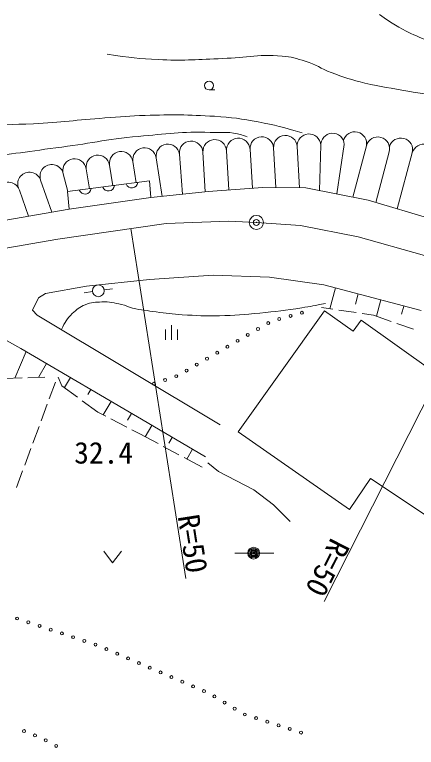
# Model space of a CAD drawing. Units: millimetres at full size, sheet at 1:1000; details may follow other scales. Extents: x 40000 to 680000, y 20000 to 380000.
# Drawn here: x 158358 to 192401, y 242446 to 304525 of the extents above; entities that cross this region are included whole.
import ezdxf
from ezdxf.enums import TextEntityAlignment as Align

# ---------------------------------------------------------------- set-up
doc = ezdxf.new("R2010")
doc.units = ezdxf.units.MM
doc.header["$LTSCALE"] = 1000
doc.header["$PDMODE"] = 32
doc.header["$PDSIZE"] = 500
doc.linetypes.add('CHAIN', pattern=[18.5, 12, -1.5, 3.5, -1.5])
for name, color, linetype, lineweight in [('M-BGD', 7, 'Continuous', 13), ('M-BMK', 2, 'CHAIN', 13), ('M-BMK-SRVR', 3, 'Continuous', 13), ('M-STR-HTXT', 7, 'Continuous', 13)]:
    doc.layers.add(name, color=color, linetype=linetype, lineweight=lineweight)
doc.layers.add('M-BGD-HTXT', color=7, linetype='Continuous')
doc.styles.add('ＭＳ ゴシック', font='')
doc.styles.get('ＭＳ ゴシック').set_extended_font_data('MS Gothic')

msp = doc.modelspace()

# ---------------------------------------------------------------- linework, layer by layer
at = {"layer": 'M-BGD'}
for p, q in [((174834, 298144), (175334, 298144)), ((178307, 293116), (178506, 289815)), ((180303, 293237), (180506, 289872)), ((182300, 293357), (182510, 289863)), ((184296, 293477), (184195, 289630)), ((186294, 293537), (185648, 289342)), ((188170, 293422), (187006, 289074)), ((170355, 292396), (170866, 289129)), ((172331, 292705), (172580, 289314)), ((174314, 292876), (174516, 289524)), ((176311, 292996), (176511, 289674)), ((190102, 292905), (188955, 288621)), ((192054, 292813), (190784, 288070)), ((166403, 291778), (166676, 290029)), ((168379, 292087), (168660, 290289)), ((162451, 291160), (162873, 289532)), ((164427, 291469), (164693, 289770)), ((160560, 290507), (161495, 287798)), ((162850, 289529), (169786, 290436)), ((169786, 290436), (169911, 289025)), ((158764, 289656), (159523, 287456)), ((162850, 289529), (162969, 288054)), ((169911, 289025), (174751, 289550)), ((174751, 289550), (179378, 289877)), ((179378, 289877), (183023, 289861)), ((183023, 289861), (188304, 288817)), ((162969, 288054), (169911, 289025)), ((188304, 288817), (193990, 287104)), ((143557, 284684), (162969, 288054)), ((164438, 281513), (169772, 282094)), ((169772, 282094), (175178, 282453)), ((175178, 282453), (179961, 282297)), ((179961, 282297), (184572, 281643)), ((160969, 280903), (164438, 281513)), ((166659, 281299), (165945, 281197)), ((184572, 281643), (192813, 279446)), ((185538, 281385), (185066, 279614)), ((160387, 280536), (160969, 280903)), ((164955, 281056), (164242, 280955)), ((187471, 280870), (187235, 279984)), ((159882, 279491), (160387, 280536)), ((189403, 280355), (189033, 278967)), ((158877, 276245), (152827, 279610)), ((160279, 279068), (159882, 279491)), ((177311, 269173), (184630, 279427)), ((184356, 279721), (185326, 279575)), ((184630, 279427), (187049, 277701)), ((185821, 279501), (187304, 279279)), ((191336, 279840), (191151, 279146)), ((175775, 269770), (160279, 279068)), ((187799, 279205), (188769, 279059)), ((188769, 279059), (190277, 278531)), ((171653, 276967), (171653, 278217)), ((187049, 277701), (187719, 278641)), ((187719, 278641), (193909, 274223)), ((190749, 278366), (192165, 277870)), ((171153, 276967), (171153, 277842)), ((172153, 276967), (172153, 277842)), ((159328, 275980), (158368, 273722)), ((158877, 276245), (169579, 269968)), ((161054, 274968), (160417, 273843)), ((160925, 273810), (159484, 273761)), ((162039, 273805), (162366, 273088)), ((163089, 273774), (162589, 272924)), ((158985, 273744), (157485, 273692)), ((161292, 271978), (161817, 273397)), ((162366, 273088), (163684, 272115)), ((164813, 272761), (164564, 272336)), ((160598, 270102), (161118, 271509)), ((164086, 271818), (165404, 270845)), ((166538, 271749), (165867, 270606)), ((165404, 270845), (166077, 270498)), ((168263, 270736), (167927, 270165)), ((166521, 270269), (167855, 269582)), ((159903, 268226), (160424, 269633)), ((169987, 269723), (169424, 268764)), ((169579, 269968), (174523, 267060)), ((168299, 269353), (168972, 269007)), ((168972, 269007), (170511, 268180)), ((186740, 262588), (177311, 269173)), ((171712, 268711), (171430, 268231)), ((159209, 266351), (159730, 267757)), ((170951, 267944), (172273, 267234)), ((173437, 267698), (172951, 266870)), ((172714, 266998), (174253, 266171)), ((174717, 266554), (175620, 265829)), ((158515, 264475), (159036, 265882)), ((175620, 265829), (178622, 264277)), ((188508, 265234), (186740, 262588)), ((199235, 258072), (188508, 265234)), ((178622, 264277), (180301, 262992)), ((180301, 262992), (181700, 261580)), ((165902, 259077), (166652, 258077)), ((166652, 258077), (167402, 259077)), ((177020, 258896), (180315, 258908))]:
    msp.add_line(p, q, dxfattribs=at)
for centre, radius in [((174834, 298519), 375), ((165450, 281127), 500), ((182706, 279267), 125), ((180777, 278736), 125), ((181742, 279002), 125), ((179845, 278396), 125), ((178116, 277390), 125), ((178981, 277893), 125), ((177252, 276887), 125), ((176387, 276384), 125), ((175523, 275881), 125), ((174659, 275379), 125), ((172930, 274373), 125), ((173794, 274876), 125), ((172054, 273895), 125), ((170161, 273249), 125), ((171108, 273572), 125), ((178611, 258902), 500), ((178611, 258902), 400), ((178611, 258902), 300), ((178611, 258902), 200), ((178611, 258902), 100), ((178611, 258902), 20), ((158568, 253363), 125), ((159517, 253047), 125), ((160466, 252731), 125), ((161414, 252414), 125), ((162363, 252098), 125), ((163312, 251782), 125), ((164260, 251466), 125), ((165209, 251150), 125), ((166135, 250773), 125), ((167053, 250377), 125), ((167972, 249982), 125), ((168890, 249587), 125), ((169809, 249192), 125), ((170727, 248796), 125), ((171646, 248401), 125), ((172565, 248006), 125), ((173483, 247611), 125), ((174402, 247215), 125), ((175290, 246761), 125), ((176145, 246243), 125), ((177001, 245725), 125), ((177865, 245227), 125), ((178818, 244922), 125), ((179770, 244616), 125), ((180722, 244311), 125), ((181674, 244006), 125), ((159152, 243822), 125), ((160082, 243454), 125), ((182626, 243700), 125), ((160991, 243041), 125), ((161874, 242571), 125)]:
    msp.add_circle(centre, radius, dxfattribs=at)
for centre, radius, start, end in [((181302, 293297), 1000, 3.44874, 183.44874), ((183298, 293417), 1000, 3.44874, 183.44874), ((185296, 293477), 1000, 3.44874, 183.44874), ((187186, 293601), 1000, 349.10557, 165.01378), ((173316, 292815), 1000, 3.44874, 183.44874), ((175312, 292936), 1000, 3.44874, 183.44874), ((177309, 293056), 1000, 3.44874, 183.44874), ((179305, 293176), 1000, 3.44874, 183.44874), ((189136, 293163), 1000, 345.01378, 165.01378), ((191088, 293071), 1000, 345.01378, 165.01378), ((169367, 292242), 1000, 8.89255, 188.89255), ((171343, 292551), 1000, 8.89255, 188.89255), ((193020, 292554), 1000, 345.01378, 165.01378), ((165415, 291623), 1000, 8.89255, 188.89255), ((167391, 291933), 1000, 8.89255, 188.89255), ((161506, 290833), 1000, 19.0423, 199.0423), ((163439, 291314), 1000, 8.89255, 188.89255), ((159615, 290181), 1000, 19.0423, 199.0423), ((157819, 289329), 1000, 19.0423, 199.0423), ((166303, 290094), 512, 200.13275, 354.77198), ((168287, 290354), 512, 200.13275, 354.77198), ((164320, 289835), 512, 200.13275, 354.77198)]:
    msp.add_arc(centre, radius, start, end, dxfattribs=at)
for points, knots in [([(189272, 304525), (190472, 303730), (190833, 303457), (191924, 302941), (192631, 302607), (193039, 302444), (193775, 302178), (194839, 301794), (195465, 301664), (196522, 301262), (197080, 301050), (197399, 300933), (197915, 300633), (198602, 300234), (198947, 299940), (199556, 299431), (200600, 298557), (201114, 297987), (202132, 297084), (203689, 295702), (204577, 294945), (206177, 293611), (207646, 292387), (208449, 291675), (209974, 290520), (211411, 289432), (212225, 288827), (213751, 287868), (215312, 286888), (216125, 286193), (217835, 285502), (218780, 285121), (219352, 285010), (220353, 284816), (221670, 284560), (222429, 284538), (223749, 284300), (224574, 284152), (225061, 284147), (225848, 283862), (226491, 283628), (226810, 283396), (227394, 283041), (228303, 282488), (228721, 282037), (229639, 281498), (230863, 280777), (231605, 280462), (232929, 279946), (234254, 279429), (235037, 279242), (236423, 278920), (237897, 278577), (238744, 278476), (240247, 278301), (242220, 278071), (243341, 278105), (245326, 278029), (248829, 277896), (250794, 277935), (254298, 277860), (258121, 277778), (260261, 277605), (264084, 277622), (265890, 277631), (266908, 277602), (268706, 277775), (270382, 277936), (271251, 278442), (272912, 278725), (273851, 278885), (274385, 278959), (275337, 278979), (276787, 279009), (277610, 278915), (279034, 278640), (280487, 278360), (281237, 277952), (282655, 277529), (283424, 277300), (283667, 277227), (284625, 276949)], [0, 0, 0, 0, 1, 1, 1, 2, 2, 2, 3, 3, 3, 4, 4, 4, 5, 5, 5, 6, 6, 6, 7, 7, 7, 8, 8, 8, 9, 9, 9, 10, 10, 10, 11, 11, 11, 12, 12, 12, 13, 13, 13, 14, 14, 14, 15, 15, 15, 16, 16, 16, 17, 17, 17, 18, 18, 18, 19, 19, 19, 20, 20, 20, 21, 21, 21, 22, 22, 22, 23, 23, 23, 24, 24, 24, 25, 25, 25, 26, 26, 26, 27, 27, 27, 27]), ([(123103, 302525), (123695, 302345), (123868, 302308), (124362, 302182), (125927, 301784), (126883, 301913), (128433, 301457), (129343, 301189), (129774, 300822), (130582, 300325), (131520, 299749), (131926, 299247), (132872, 298684), (134251, 297863), (135109, 297555), (136586, 296929), (138111, 296282), (139028, 296085), (140593, 295542), (143307, 294601), (144746, 293801), (147538, 293125), (148769, 292827), (149469, 292669), (150731, 292553), (152418, 292397), (153375, 292408), (155068, 292477), (157736, 292585), (159211, 292910), (161861, 293240), (164588, 293579), (166093, 293961), (168831, 294207), (171205, 294419), (172542, 294633), (174924, 294550), (175970, 294513), (176595, 294644), (177595, 294334), (177783, 294275), (177863, 294260), (178071, 294168)], [0, 0, 0, 0, 1, 1, 1, 2, 2, 2, 3, 3, 3, 4, 4, 4, 5, 5, 5, 6, 6, 6, 7, 7, 7, 8, 8, 8, 9, 9, 9, 10, 10, 10, 11, 11, 11, 12, 12, 12, 13, 13, 13, 14, 14, 14, 14]), ([(166200, 301171), (168234, 300877), (168844, 300802), (170551, 300713), (172523, 300610), (173633, 300728), (175607, 300789), (177724, 300855), (178913, 301184), (181025, 301018), (181810, 300956), (182239, 300812), (182991, 300579), (183883, 300303), (184312, 299958), (185185, 299625), (186273, 299210), (186899, 299013), (188028, 298728), (189439, 298373), (190260, 298310), (191691, 298042), (192921, 297811), (193645, 297822), (194839, 297450), (195584, 297218), (195999, 297038), (196652, 296611), (197614, 295980), (197994, 295419), (198846, 294645), (200119, 293489), (200771, 292773), (202090, 291669), (203430, 290546), (204212, 289952), (205638, 288940), (206431, 288378), (206696, 288191), (207691, 287535)], [0, 0, 0, 0, 1, 1, 1, 2, 2, 2, 3, 3, 3, 4, 4, 4, 5, 5, 5, 6, 6, 6, 7, 7, 7, 8, 8, 8, 9, 9, 9, 10, 10, 10, 11, 11, 11, 12, 12, 12, 13, 13, 13, 13]), ([(145950, 297794), (146936, 297207), (147265, 297025), (148163, 296649), (149215, 296208), (149845, 296049), (150961, 295809), (152649, 295446), (153627, 295399), (155350, 295275), (157138, 295146), (158150, 295204), (159941, 295288), (162311, 295398), (163630, 295598), (165996, 295771), (167337, 295869), (168087, 295939), (169430, 295987), (171725, 296069), (173016, 296051), (175307, 295911), (176757, 295822), (177568, 295706), (178996, 295440), (180471, 295166), (180988, 295014), (182723, 294512)], [0, 0, 0, 0, 1, 1, 1, 2, 2, 2, 3, 3, 3, 4, 4, 4, 5, 5, 5, 6, 6, 6, 7, 7, 7, 8, 8, 8, 9, 9, 9, 9]), ([(162318, 277844), (162649, 278477), (162774, 278757), (163239, 279193), (163620, 279550), (163862, 279747), (164346, 279943), (164864, 280154), (165199, 280164), (165758, 280185), (166409, 280210), (166773, 280099), (167411, 279969), (167785, 279892), (167968, 279749), (168340, 279663), (169119, 279483), (169570, 279456), (170362, 279345), (171219, 279225), (171700, 279165), (172563, 279104), (173787, 279017), (174477, 278998), (175705, 279015), (177044, 279033), (177793, 279111), (179126, 279244), (180521, 279382), (181305, 279460), (182688, 279689), (183475, 279819), (183739, 279863), (184698, 280058)], [0, 0, 0, 0, 1, 1, 1, 2, 2, 2, 3, 3, 3, 4, 4, 4, 5, 5, 5, 6, 6, 6, 7, 7, 7, 8, 8, 8, 9, 9, 9, 10, 10, 10, 11, 11, 11, 11])]:
    msp.add_open_spline(points, degree=3, knots=knots, dxfattribs=at)
msp.add_point((178611, 258902), dxfattribs=at)
at = {"layer": 'M-BMK'}
for p, q in [((162015, 285506), (171192, 286840)), ((171192, 286840), (176489, 287027)), ((176489, 287027), (178841, 286918)), ((178841, 286918), (182596, 286653)), ((182596, 286653), (187472, 285687)), ((187472, 285687), (193096, 284113)), ((79784, 271394), (162015, 285506))]:
    msp.add_line(p, q, dxfattribs=at)
at = {"layer": 'M-BMK-SRVR'}
msp.add_circle((178841, 286918), 600, dxfattribs=at)
msp.add_point((178841, 286918), dxfattribs=at)
at = {"layer": 'M-STR-HTXT'}
for p, q in [((172857, 256754), (168200, 286405)), ((184590, 254801), (198284, 281855))]:
    msp.add_line(p, q, dxfattribs=at)

# ---------------------------------------------------------------- texts
at = {"layer": 'M-BGD-HTXT', "style": 'ＭＳ ゴシック'}
msp.add_text('32.4', height=1833, dxfattribs=at).set_placement((165898, 265939), align=Align.BOTTOM_CENTER)
at = {"layer": 'M-STR-HTXT', "style": 'ＭＳ ゴシック'}
for rotation, p in [(278.925, (173462, 259706)), (243.153, (184881, 257655))]:
    msp.add_text('R=50', height=1833, rotation=rotation, dxfattribs=at).set_placement(p, align=Align.MIDDLE_CENTER)

doc.saveas('drawing.dxf')
